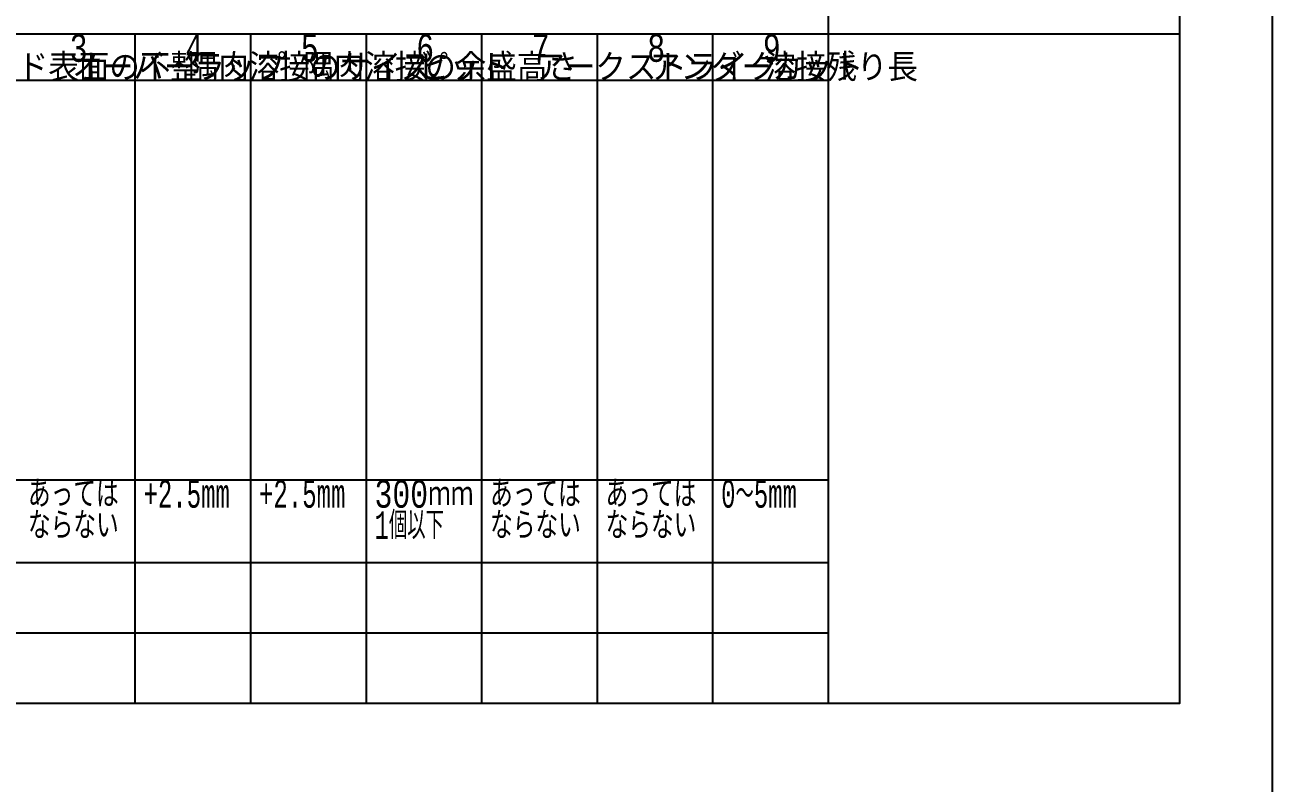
# Model space of a CAD drawing. Header units: millimetres. Extents: x -4568 to 36914, y -114 to 17788.
# Drawn here: x 5648 to 6728, y 2387 to 3044 of the extents above; entities that cross this region are included whole.
import ezdxf
from ezdxf.enums import TextEntityAlignment as Align

# ---------------------------------------------------------------- set-up
doc = ezdxf.new("R2010")
doc.units = ezdxf.units.MM
doc.header["$LTSCALE"] = 5
doc.layers.get('0').update_dxf_attribs({"color": 255})
doc.layers.add('寸法', color=4, linetype='Continuous')
doc.layers.add('文字', color=7, linetype='Continuous')
doc.styles.add('DLSTANDARD1', font='monotxt.shx', dxfattribs={"width": 0.6, "bigfont": 'extfont'})
doc.styles.add('TATEGAKI', font='txt', dxfattribs={"bigfont": 'bigfont.shx'})

msp = doc.modelspace()

# ---------------------------------------------------------------- linework, layer by layer
at = {"linetype": 'Continuous', "lineweight": -3}
for p, q in [((3444, 3036), (6648, 3036)), ((3444, 2996), (6344, 2996)), ((3444, 2649.709), (6344, 2649.709)), ((3444, 2577.936), (6344, 2577.936)), ((3444, 2516.968), (6344, 2516.968))]:
    msp.add_line(p, q, dxfattribs=at)
for points in [[(3364, 4752), (6728, 4752), (6728, 2376), (3364, 2376)], [(3444, 4672), (6648, 4672), (6648, 2456), (3444, 2456)]]:
    msp.add_lwpolyline(points, close=True, dxfattribs=at)
at = {"layer": '寸法', "linetype": 'Continuous'}
for p, q in [((6344, 2456), (6344, 3076)), ((5744, 2456), (5744, 3036)), ((5844, 2456), (5844, 3036)), ((5944, 2456), (5944, 3036)), ((6044, 2456), (6044, 3036)), ((6144, 2456), (6144, 3036)), ((6244, 2456), (6244, 3036))]:
    msp.add_line(p, q, dxfattribs=at)

# ---------------------------------------------------------------- texts
at = {"layer": '文字', "color": 0, "linetype": 'Continuous', "ltscale": 6, "style": 'DLSTANDARD1'}
for s, width, p in [('3', 0.74375, (5687.207, 3004.574)), ('4', 0.74375, (5787.207, 3004.574)), ('5', 0.74375, (5887.207, 3004.574)), ('6', 0.74375, (5987.207, 3004.574)), ('7', 0.74375, (6087.207, 3004.574)), ('8', 0.74375, (6187.207, 3004.574)), ('あっては', 0.74375, (5651.094, 2618.284)), ('+2.5mm', 0.6, (5751.094, 2618.284)), ('+2.5mm', 0.6, (5851.094, 2618.284)), ('300ｍｍ', 0.74375, (5951.094, 2618.284)), ('あっては', 0.74375, (6051.094, 2618.284)), ('あっては', 0.74375, (6151.094, 2618.284)), ('ならない', 0.74375, (5651.094, 2591.08)), ('1個以下', 0.6, (5951.094, 2591.08)), ('ならない', 0.74375, (6051.094, 2591.08)), ('ならない', 0.74375, (6151.094, 2591.08))]:
    msp.add_text(s, height=24, dxfattribs=dict(at, width=width)).set_placement(p, align=Align.BOTTOM_LEFT)
at = {"layer": '文字', "color": 1, "linetype": 'Continuous', "ltscale": 6, "style": 'DLSTANDARD1'}
for s, width, p in [('9', 0.74375, (6287.207, 3004.574)), ('0～5mm', 0.6, (6251.094, 2618.284))]:
    msp.add_text(s, height=24, dxfattribs=dict(at, width=width)).set_placement(p, align=Align.BOTTOM_LEFT)
at = {"layer": '文字', "color": 0, "linetype": 'Continuous', "ltscale": 6, "style": 'TATEGAKI'}
for s, p in [('ビード表面の不整', (5589.476, 2987.673)), ('オーバーラップ', (5689.476, 2987.673)), ('隅肉溶接のサイズ', (5789.476, 2987.673)), ('隅肉溶接の余盛高さ', (5889.476, 2987.673)), ('ピット', (5989.476, 2987.673)), ('アークストライク', (6089.476, 2987.673)), ('アンダーカット', (6189.476, 2987.673))]:
    msp.add_text(s, height=24, dxfattribs=at).set_placement(p, align=Align.BOTTOM_LEFT)
at = {"layer": '文字', "color": 1, "linetype": 'Continuous', "ltscale": 6, "style": 'TATEGAKI'}
msp.add_text('溶接残り長', height=24, dxfattribs=at).set_placement((6289.476, 2987.673), align=Align.BOTTOM_LEFT)

doc.saveas('drawing.dxf')
